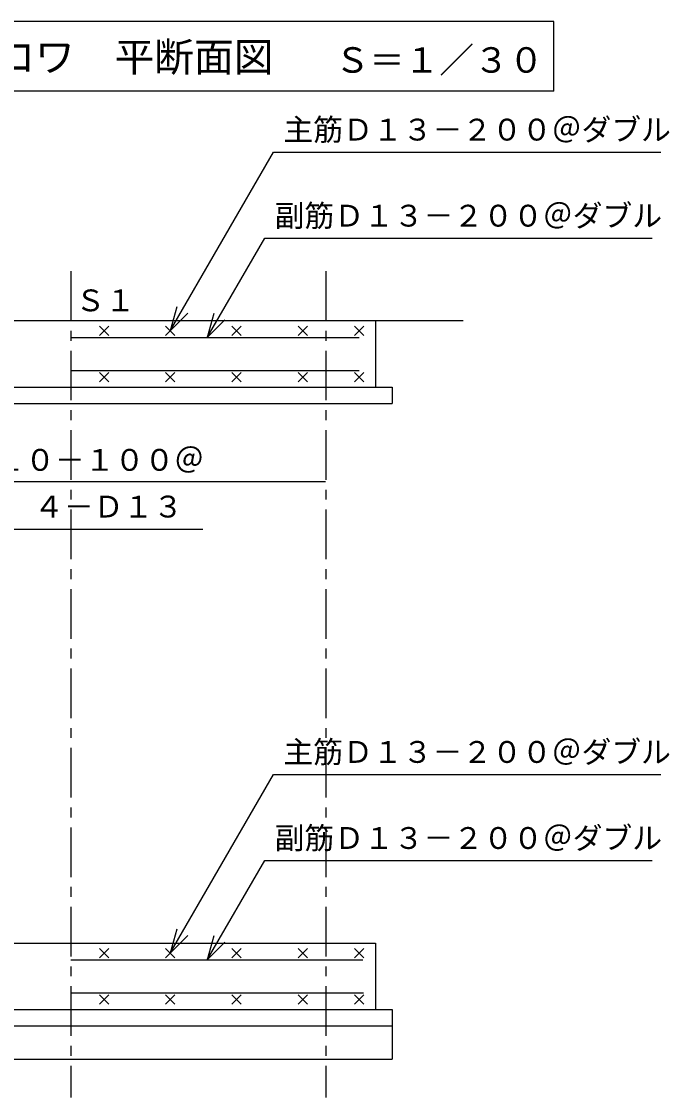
# Model space of a CAD drawing. Units: millimetres, scale not verified. Extents: x -24028 to 8910, y -6308 to 6308.
# Drawn here: x 1731 to 3688, y -584 to 2666 of the extents above; entities that cross this region are included whole.
import ezdxf
from ezdxf.enums import TextEntityAlignment as Align

# ---------------------------------------------------------------- set-up
doc = ezdxf.new("R2010")
doc.units = ezdxf.units.MM
doc.header["$LTSCALE"] = 30
doc.linetypes.add('CHAIN1', pattern=[8, 5, -1, 1, -1])
for name, color, linetype, lineweight in [('0-3_製作', 3, 'Continuous', 25), ('0-4_08', 2, 'CHAIN1', 25), ('0-6_07', 3, 'Continuous', 25)]:
    doc.layers.add(name, color=color, linetype=linetype, lineweight=lineweight)
doc.styles.add('ＭＳ ゴシック', font='')
doc.styles.get('ＭＳ ゴシック').set_extended_font_data('MS Gothic')

msp = doc.modelspace()

# ---------------------------------------------------------------- linework, layer by layer
at = {"layer": '0-3_製作', "color": 2}
for p, q in [((2180.37, 1731.69), (2492.15, 2271.68)), ((2492.15, 2271.68), (3662.14, 2271.68)), ((2292.28, 1711.68), (2465.49, 2011.69)), ((2465.49, 2011.69), (3635.49, 2011.69)), ((3064.43, 1761.69), (-154.63, 1761.69)), ((2800.37, 1761.69), (2800.37, 1561.69)), ((1210.37, 1561.69), (2850.37, 1561.69)), ((2850.37, 1561.69), (2850.37, 1511.69)), ((1210.37, 1511.69), (2850.37, 1511.69)), ((1248.94, 1276.94), (2648.94, 1276.94)), ((2180.37, -148.31), (2492.14, 391.69)), ((2492.14, 391.69), (3662.14, 391.69)), ((2292.28, -168.31), (2465.49, 131.69)), ((2465.49, 131.69), (3635.49, 131.69)), ((1210.37, -118.31), (2800.37, -118.31)), ((2800.37, -118.31), (2800.37, -318.31)), ((910.37, -318.31), (2850.37, -318.31)), ((2850.37, -318.31), (2850.37, -468.31)), ((910.37, -468.31), (2850.37, -468.31))]:
    msp.add_line(p, q, dxfattribs=at)
at = {"layer": '0-3_製作', "color": 2, "linetype": 'CHAIN1'}
for p, q in [((1880.37, 1911.69), (1880.37, -584.33)), ((2650.38, 1911.69), (2650.38, -584.33))]:
    msp.add_line(p, q, dxfattribs=at)
at = {"layer": '0-3_製作'}
for p, q in [((1994.51, 1745.83), (1966.23, 1717.54)), ((1966.23, 1745.83), (1994.51, 1717.54)), ((2194.52, 1745.83), (2166.23, 1717.54)), ((2166.23, 1745.83), (2194.52, 1717.54)), ((2394.52, 1745.83), (2366.23, 1717.54)), ((2366.23, 1745.83), (2394.52, 1717.54)), ((2594.52, 1745.83), (2566.23, 1717.54)), ((2566.23, 1745.83), (2594.52, 1717.54)), ((2764.52, 1745.83), (2736.23, 1717.54)), ((2736.23, 1745.83), (2764.52, 1717.54)), ((1880.37, 1711.69), (2750.49, 1711.69)), ((1880.37, 1611.69), (2750.37, 1611.69)), ((1994.51, 1577.55), (1966.23, 1605.83)), ((1966.23, 1577.55), (1994.51, 1605.83)), ((2194.52, 1577.55), (2166.23, 1605.83)), ((2166.23, 1577.55), (2194.52, 1605.83)), ((2394.52, 1577.55), (2366.23, 1605.83)), ((2366.23, 1577.55), (2394.52, 1605.83)), ((2594.52, 1577.55), (2566.23, 1605.83)), ((2566.23, 1577.55), (2594.52, 1605.83)), ((2764.52, 1577.55), (2736.23, 1605.83)), ((2736.23, 1577.55), (2764.52, 1605.83)), ((1994.51, -134.17), (1966.23, -162.45)), ((1966.23, -134.17), (1994.51, -162.45)), ((2194.52, -134.17), (2166.23, -162.45)), ((2166.23, -134.17), (2194.52, -162.45)), ((2394.52, -134.17), (2366.23, -162.45)), ((2366.23, -134.17), (2394.52, -162.45)), ((2594.52, -134.17), (2566.23, -162.45)), ((2566.23, -134.17), (2594.52, -162.45)), ((2764.52, -134.17), (2736.23, -162.45)), ((2736.23, -134.17), (2764.52, -162.45)), ((1880.37, -168.31), (2761.7, -168.31)), ((1880.37, -268.31), (2764.28, -268.31)), ((1994.51, -302.45), (1966.23, -274.17)), ((1966.23, -302.45), (1994.51, -274.17)), ((2194.52, -302.45), (2166.23, -274.17)), ((2166.23, -302.45), (2194.52, -274.17)), ((2394.52, -302.45), (2366.23, -274.17)), ((2366.23, -302.45), (2394.52, -274.17)), ((2594.52, -302.45), (2566.23, -274.17)), ((2566.23, -302.45), (2594.52, -274.17)), ((2764.52, -302.45), (2736.23, -274.17)), ((2736.23, -302.45), (2764.52, -274.17))]:
    msp.add_line(p, q, dxfattribs=at)
at = {"layer": '0-3_製作', "color": 2}
for points in [[(2199.79, 1804.13), (2180.37, 1731.69), (2233.41, 1784.72)], [(2311.69, 1784.13), (2292.28, 1711.68), (2345.31, 1764.72)], [(1160.37, 892.89), (1298.94, 1132.89), (2278.94, 1132.89)], [(2199.79, -75.86), (2180.37, -148.31), (2233.41, -95.28)], [(2311.69, -95.87), (2292.28, -168.31), (2345.31, -115.27)]]:
    msp.add_lwpolyline(points, dxfattribs=at)
at = {"layer": '0-4_08', "linetype": 'Continuous'}
msp.add_line((910.37, -368.31), (2850.37, -368.31), dxfattribs=at)
at = {"layer": '0-6_07'}
for p, q in [((3338.21, 2666.05), (158.67, 2666.05)), ((3338.21, 2456.04), (3338.21, 2666.05)), ((3338.21, 2456.04), (158.67, 2456.04))]:
    msp.add_line(p, q, dxfattribs=at)

# ---------------------------------------------------------------- texts
at = {"layer": '0-3_製作', "color": 4, "style": 'ＭＳ ゴシック'}
for s, p in [('主筋Ｄ１３－２００＠ダブル', (2522.15, 2286.68)), ('副筋Ｄ１３－２００＠ダブル', (2495.49, 2026.68)), ('Ｓ１', (1894.08, 1770.86)), ('帯筋\u3000Ｄ１０－１００＠', (1292.4, 1289.03)), ('４－Ｄ１３', (1768.94, 1147.89)), ('主筋Ｄ１３－２００＠ダブル', (2522.15, 406.69)), ('副筋Ｄ１３－２００＠ダブル', (2495.49, 146.69))]:
    msp.add_text(s, height=65.98, dxfattribs=at).set_placement(p, align=Align.BOTTOM_LEFT)
at = {"layer": '0-6_07', "color": 4, "style": 'ＭＳ ゴシック'}
for s, height, p in [('参考図：リン除去装置、ブロワ\u3000平断面図', 87.98, (211.97, 2488.52)), ('Ｓ＝１／３０', 76.98, (2677.48, 2488.3))]:
    msp.add_text(s, height=height, dxfattribs=at).set_placement(p, align=Align.BOTTOM_LEFT)

doc.saveas('drawing.dxf')
